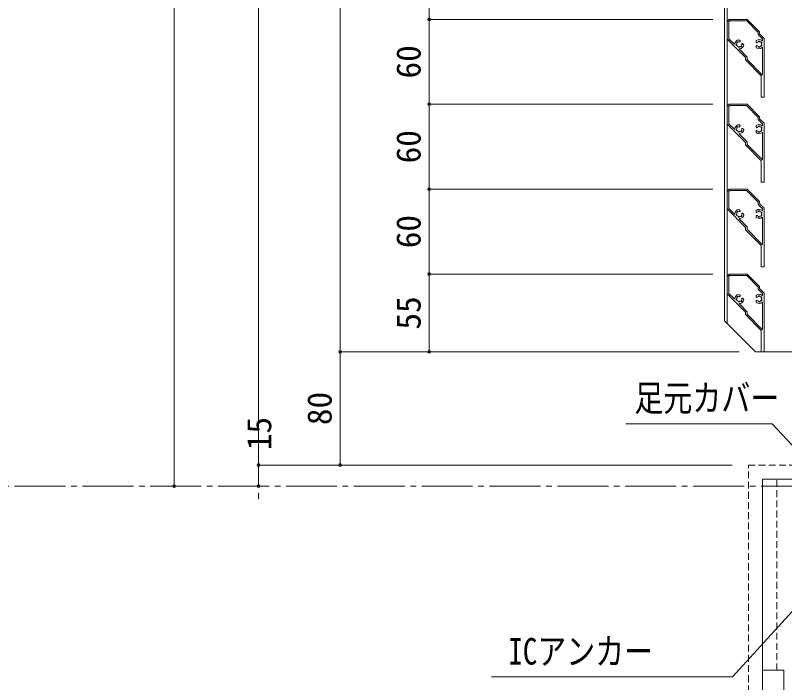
# Model space of a CAD drawing. Units: millimetres at full size. Extents: x -1603 to 1599, y -1129 to 1133.
# Drawn here: x -690 to -146, y -628 to -156 of the extents above; entities that cross this region are included whole.
import ezdxf
from ezdxf.enums import TextEntityAlignment as Align

# ---------------------------------------------------------------- set-up
doc = ezdxf.new("R2010")
doc.units = ezdxf.units.MM
doc.header["$LTSCALE"] = 4
doc.header["$PDMODE"] = 32
doc.header["$PDSIZE"] = 2
doc.linetypes.add('CHAIN2', pattern=[12, 9, -1, 1, -1])
doc.linetypes.add('DASHED1', pattern=[1.8, 1.2, -0.6])
for name, color, linetype, lineweight in [('0-0_0', 7, 'Continuous', 18), ('0-1_1手摺寸法', 3, 'Continuous', 18), ('0-3_2躯体隠れ', 6, 'DASHED1', 18), ('0-4_2躯体線', 4, 'Continuous', 9), ('0-8_4アルミ', 6, 'Continuous', 18), ('0-C_KIJUN-A', 2, 'CHAIN2', 18)]:
    doc.layers.add(name, color=color, linetype=linetype, lineweight=lineweight)
doc.styles.add('ＭＳ ゴシック', font='')
doc.styles.get('ＭＳ ゴシック').set_extended_font_data('MS Gothic')

msp = doc.modelspace()

# ---------------------------------------------------------------- linework, layer by layer
at = {"layer": '0-0_0'}
for points in [[(-130.732, -470.553), (-154.9, -444.702), (-258.328, -444.702)], [(-100.708, -533.7), (-182.899, -623.678), (-353.454, -623.678)]]:
    msp.add_lwpolyline(points, dxfattribs=at)
at = {"layer": '0-1_1手摺寸法'}
for p, q in [((-577.934, -488.879), (-577.934, 626.121)), ((-518.172, -473.879), (-518.172, 626.121)), ((-577.934, 621.521), (-577.934, -484.279)), ((-518.172, 621.521), (-518.172, -469.279)), ((-460.456, -393.879), (-460.456, 501.121)), ((-460.456, 496.521), (-460.456, -389.279)), ((-397.526, -158.879), (-397.526, -98.879)), ((-196.705, -158.879), (-397.526, -158.879)), ((-196.705, -158.879), (-397.526, -158.879)), ((-397.526, -218.879), (-397.526, -158.879)), ((-397.526, -163.479), (-397.526, -214.279)), ((-196.705, -218.879), (-397.526, -218.879)), ((-196.705, -218.879), (-397.526, -218.879)), ((-397.526, -278.879), (-397.526, -218.879)), ((-397.526, -223.479), (-397.526, -274.279)), ((-196.705, -278.879), (-397.526, -278.879)), ((-196.705, -278.879), (-397.526, -278.879)), ((-397.526, -338.879), (-397.526, -278.879)), ((-397.526, -283.479), (-397.526, -334.279)), ((-196.705, -338.879), (-397.526, -338.879)), ((-196.705, -338.879), (-397.526, -338.879)), ((-397.526, -393.879), (-397.526, -338.879)), ((-397.526, -343.479), (-397.526, -389.279)), ((-178.105, -393.879), (-460.456, -393.879)), ((-178.105, -393.879), (-460.456, -393.879)), ((-460.456, -473.879), (-460.456, -393.879)), ((-178.105, -393.879), (-397.526, -393.879)), ((-460.456, -398.479), (-460.456, -469.279)), ((-518.172, -469.279), (-518.172, -464.679)), ((-183.105, -473.879), (-518.172, -473.879)), ((-183.105, -473.879), (-518.172, -473.879)), ((-518.172, -473.879), (-518.172, -488.879)), ((-518.172, -488.879), (-518.172, -473.879)), ((-183.105, -473.879), (-460.456, -473.879)), ((-518.172, -493.479), (-518.172, -498.079))]:
    msp.add_line(p, q, dxfattribs=at)
for p in [(-397.526, -158.879), (-397.526, -218.879), (-397.526, -278.879), (-397.526, -338.879), (-460.456, -393.879), (-397.526, -393.879), (-518.172, -473.879), (-460.456, -473.879), (-577.934, -488.879), (-518.172, -488.879)]:
    msp.add_point(p, dxfattribs=at)
at = {"layer": '0-3_2躯体隠れ'}
for p, q in [((-171.605, -828.879), (-171.605, -473.879)), ((-171.605, -473.879), (-116.605, -473.879)), ((-151.605, -618.879), (-151.605, -483.879))]:
    msp.add_line(p, q, dxfattribs=at)
at = {"layer": '0-4_2躯体線'}
for p, q in [((-161.605, -813.879), (-161.605, -483.879)), ((-161.605, -483.879), (-116.605, -483.879)), ((-161.605, -618.879), (-146.605, -618.879)), ((-146.605, -638.879), (-146.605, -618.879))]:
    msp.add_line(p, q, dxfattribs=at)
at = {"layer": '0-8_4アルミ'}
for p, q in [((-188.605, -371.879), (-188.605, 501.121)), ((-186.605, -373.879), (-186.605, 501.121)), ((-186.605, -160.279), (-185.205, -158.879)), ((-186.605, -160.279), (-186.605, -172.879)), ((-185.605, -160.9), (-185.605, -172.257)), ((-185.605, -160.9), (-185.605, -172.257)), ((-185.458, -160.546), (-184.937, -160.025)), ((-184.937, -160.025), (-185.458, -160.546)), ((-185.205, -158.879), (-172.605, -158.879)), ((-184.584, -159.879), (-173.226, -159.879)), ((-173.226, -159.879), (-184.584, -159.879)), ((-172.605, -158.879), (-163.805, -167.679)), ((-164.805, -168.3), (-164.805, -169.3)), ((-164.805, -169.3), (-164.805, -168.3)), ((-173.605, -185.879), (-186.605, -172.879)), ((-181.591, -176.478), (-185.458, -172.611)), ((-185.458, -172.611), (-181.591, -176.478)), ((-178.411, -173.295), (-177.542, -174.163)), ((-166.105, -173.931), (-166.105, -175.158)), ((-164.658, -169.654), (-161.605, -172.707)), ((-161.605, -172.707), (-164.658, -169.654)), ((-161.605, -172.707), (-161.605, -173.286)), ((-161.605, -173.925), (-161.605, -172.707)), ((-160.605, -172.293), (-160.605, -213.879)), ((-181.591, -176.478), (-181.581, -176.468)), ((-177.556, -174.602), (-177.491, -174.356)), ((-176.185, -175.973), (-175.94, -175.908)), ((-174.878, -176.827), (-175.746, -175.959)), ((-175.716, -175.998), (-175.711, -175.994)), ((-166.105, -175.134), (-166.103, -175.132)), ((-166.105, -178.927), (-166.105, -177.699)), ((-165.785, -175.459), (-166.005, -175.332)), ((-165.785, -177.398), (-166.005, -177.526)), ((-161.605, -178.933), (-161.605, -197.884)), ((-178.056, -180.014), (-172.751, -185.318)), ((-173.605, -185.879), (-173.605, -187.599)), ((-173.605, -187.599), (-162.605, -198.778)), ((-172.605, -185.672), (-172.605, -186.994)), ((-172.605, -185.672), (-172.605, -186.994)), ((-172.512, -187.284), (-161.924, -198.044)), ((-162.605, -198.778), (-162.605, -213.879)), ((-162.605, -213.879), (-160.605, -213.879)), ((-160.656, -213.879), (-160.605, -213.828)), ((-186.605, -220.279), (-185.205, -218.879)), ((-186.605, -220.279), (-186.605, -232.879)), ((-185.605, -220.9), (-185.605, -232.257)), ((-185.605, -220.9), (-185.605, -232.257)), ((-185.458, -220.546), (-184.937, -220.025)), ((-184.937, -220.025), (-185.458, -220.546)), ((-185.205, -218.879), (-172.605, -218.879)), ((-184.584, -219.879), (-173.226, -219.879)), ((-173.226, -219.879), (-184.584, -219.879)), ((-172.605, -218.879), (-163.805, -227.679)), ((-164.805, -228.3), (-164.805, -229.3)), ((-164.805, -229.3), (-164.805, -228.3)), ((-173.605, -245.879), (-186.605, -232.879)), ((-181.591, -236.478), (-185.458, -232.611)), ((-185.458, -232.611), (-181.591, -236.478)), ((-178.411, -233.295), (-177.542, -234.163)), ((-166.105, -233.931), (-166.105, -235.158)), ((-164.658, -229.654), (-161.605, -232.707)), ((-161.605, -232.707), (-164.658, -229.654)), ((-161.605, -232.707), (-161.605, -233.286)), ((-161.605, -233.925), (-161.605, -232.707)), ((-160.605, -232.293), (-160.605, -273.879)), ((-181.591, -236.478), (-181.581, -236.468)), ((-177.556, -234.602), (-177.491, -234.356)), ((-176.185, -235.973), (-175.94, -235.908)), ((-174.878, -236.827), (-175.746, -235.959)), ((-175.716, -235.998), (-175.711, -235.994)), ((-166.105, -235.134), (-166.103, -235.132)), ((-166.105, -238.927), (-166.105, -237.699)), ((-165.785, -235.459), (-166.005, -235.332)), ((-165.785, -237.398), (-166.005, -237.526)), ((-161.605, -238.933), (-161.605, -257.884)), ((-178.056, -240.014), (-172.751, -245.318)), ((-173.605, -245.879), (-173.605, -247.599)), ((-173.605, -247.599), (-162.605, -258.778)), ((-172.605, -245.672), (-172.605, -246.994)), ((-172.605, -245.672), (-172.605, -246.994)), ((-172.512, -247.284), (-161.924, -258.044)), ((-162.605, -258.778), (-162.605, -273.879)), ((-162.605, -273.879), (-160.605, -273.879)), ((-160.656, -273.879), (-160.605, -273.828)), ((-186.605, -280.279), (-185.205, -278.879)), ((-186.605, -280.279), (-186.605, -292.879)), ((-185.605, -280.9), (-185.605, -292.257)), ((-185.605, -280.9), (-185.605, -292.257)), ((-185.458, -280.546), (-184.937, -280.025)), ((-184.937, -280.025), (-185.458, -280.546)), ((-185.205, -278.879), (-172.605, -278.879)), ((-184.584, -279.879), (-173.226, -279.879)), ((-173.226, -279.879), (-184.584, -279.879)), ((-172.605, -278.879), (-163.805, -287.679)), ((-164.805, -288.3), (-164.805, -289.3)), ((-164.805, -289.3), (-164.805, -288.3)), ((-173.605, -305.879), (-186.605, -292.879)), ((-181.591, -296.478), (-185.458, -292.611)), ((-185.458, -292.611), (-181.591, -296.478)), ((-178.411, -293.295), (-177.542, -294.163)), ((-164.658, -289.654), (-161.605, -292.707)), ((-161.605, -292.707), (-164.658, -289.654)), ((-161.605, -292.707), (-161.605, -293.286)), ((-161.605, -293.925), (-161.605, -292.707)), ((-160.605, -292.293), (-160.605, -333.879)), ((-181.591, -296.478), (-181.581, -296.468)), ((-177.556, -294.602), (-177.491, -294.356)), ((-176.185, -295.973), (-175.94, -295.908)), ((-174.878, -296.827), (-175.746, -295.959)), ((-175.716, -295.998), (-175.711, -295.994)), ((-166.105, -293.931), (-166.105, -295.158)), ((-166.105, -295.134), (-166.103, -295.132)), ((-166.105, -298.927), (-166.105, -297.699)), ((-165.785, -295.459), (-166.005, -295.332)), ((-165.785, -297.398), (-166.005, -297.526)), ((-161.605, -298.933), (-161.605, -317.884)), ((-178.056, -300.014), (-172.751, -305.318)), ((-173.605, -305.879), (-173.605, -307.599)), ((-173.605, -307.599), (-162.605, -318.778)), ((-172.605, -305.672), (-172.605, -306.994)), ((-172.605, -305.672), (-172.605, -306.994)), ((-172.512, -307.284), (-161.924, -318.044)), ((-162.605, -318.778), (-162.605, -333.879)), ((-162.605, -333.879), (-160.605, -333.879)), ((-160.656, -333.879), (-160.605, -333.828)), ((-186.605, -340.279), (-185.205, -338.879)), ((-186.605, -340.279), (-186.605, -352.879)), ((-185.605, -340.9), (-185.605, -352.257)), ((-185.605, -340.9), (-185.605, -352.257)), ((-185.458, -340.546), (-184.937, -340.025)), ((-184.937, -340.025), (-185.458, -340.546)), ((-185.205, -338.879), (-172.605, -338.879)), ((-184.584, -339.879), (-173.226, -339.879)), ((-173.226, -339.879), (-184.584, -339.879)), ((-172.605, -338.879), (-163.805, -347.679)), ((-173.605, -365.879), (-186.605, -352.879)), ((-181.591, -356.478), (-185.458, -352.611)), ((-185.458, -352.611), (-181.591, -356.478)), ((-178.411, -353.295), (-177.542, -354.163)), ((-164.805, -348.3), (-164.805, -349.3)), ((-164.805, -349.3), (-164.805, -348.3)), ((-164.658, -349.654), (-161.605, -352.707)), ((-161.605, -352.707), (-164.658, -349.654)), ((-161.605, -352.707), (-161.605, -353.286)), ((-161.605, -353.925), (-161.605, -352.707)), ((-160.605, -352.293), (-160.605, -393.879)), ((-181.591, -356.478), (-181.581, -356.468)), ((-177.556, -354.602), (-177.491, -354.356)), ((-176.185, -355.973), (-175.94, -355.908)), ((-174.878, -356.827), (-175.746, -355.959)), ((-175.716, -355.998), (-175.711, -355.994)), ((-166.105, -353.931), (-166.105, -355.158)), ((-166.105, -355.134), (-166.103, -355.132)), ((-166.105, -358.927), (-166.105, -357.699)), ((-165.785, -355.459), (-166.005, -355.332)), ((-165.785, -357.398), (-166.005, -357.526)), ((-161.605, -358.933), (-161.605, -377.884)), ((-178.056, -360.014), (-172.751, -365.318)), ((-173.605, -365.879), (-173.605, -367.599)), ((-173.605, -367.599), (-162.605, -378.778)), ((-172.605, -365.672), (-172.605, -366.994)), ((-172.605, -365.672), (-172.605, -366.994)), ((-172.512, -367.284), (-161.924, -378.044)), ((-188.605, -371.879), (-166.605, -393.879)), ((-162.605, -378.778), (-162.605, -393.879)), ((-123.605, -393.879), (-166.605, -393.879)), ((-162.605, -393.879), (-160.605, -393.879)), ((-160.656, -393.879), (-160.605, -393.828))]:
    msp.add_line(p, q, dxfattribs=at)
for points in [[(-172.873, -160.025), (-164.951, -167.946), (-172.873, -160.025)], [(-163.805, -167.679), (-163.805, -169.093), (-160.605, -172.293)], [(-172.873, -220.025), (-164.951, -227.946), (-172.873, -220.025)], [(-163.805, -227.679), (-163.805, -229.093), (-160.605, -232.293)], [(-172.873, -280.025), (-164.951, -287.946), (-172.873, -280.025)], [(-163.805, -287.679), (-163.805, -289.093), (-160.605, -292.293)], [(-172.873, -340.025), (-164.951, -347.946), (-172.873, -340.025)], [(-163.805, -347.679), (-163.805, -349.093), (-160.605, -352.293)]]:
    msp.add_lwpolyline(points, dxfattribs=at)
for centre, radius, start, end in [((-185.105, -160.9), 0.5, 135, 180), ((-185.105, -160.9), 0.5, 135, 180), ((-184.584, -160.379), 0.5, 90, 135), ((-184.584, -160.379), 0.5, 90, 135), ((-173.226, -160.379), 0.5, 45, 90), ((-173.226, -160.379), 0.5, 45, 90), ((-165.305, -168.3), 0.5, 0, 45), ((-165.305, -168.3), 0.5, 0, 45), ((-185.105, -172.257), 0.5, 180, 225), ((-185.105, -172.257), 0.5, 180, 225), ((-178.058, -176.475), 3.2, 96.318, 177.568), ((-164.105, -176.429), 3.2, 47.432, 128.682), ((-164.305, -169.3), 0.5, 180, 225), ((-164.305, -169.3), 0.5, 180, 225), ((-161.805, -173.925), 0.2, 227.432, 0), ((-181.456, -176.331), 0.2, 225, 357.568), ((-179.749, -176.928), 0.5, 96.787, 293.213), ((-178.058, -176.475), 1.75, 151.426, 178.574), ((-179.296, -175.238), 0.5, 36.787, 233.213), ((-178.058, -176.475), 1.75, 211.426, 238.574), ((-178.512, -178.166), 0.5, 156.787, 353.213), ((-178.058, -176.475), 1.75, 80.887, 118.574), ((-178.058, -176.475), 1.75, 271.426, 298.574), ((-178.058, -176.475), 3.2, 272.432, 353.682), ((-177.75, -174.55), 0.2, 260.887, 345), ((-177.684, -174.304), 0.2, 345, 45), ((-176.821, -177.713), 0.5, 216.787, 53.213), ((-178.058, -176.475), 1.75, 331.426, 9.113), ((-176.133, -176.166), 0.2, 105, 189.113), ((-175.888, -176.1), 0.2, 45, 105), ((-165.905, -175.158), 0.2, 180, 240), ((-165.905, -177.699), 0.2, 120, 180), ((-164.105, -176.429), 3.2, 231.318, 312.568), ((-165.685, -175.286), 0.2, 240, 324.113), ((-165.685, -177.572), 0.2, 35.887, 120), ((-164.105, -176.429), 1.75, 106.426, 144.113), ((-164.105, -176.429), 1.75, 215.887, 253.574), ((-164.105, -174.679), 0.5, 351.787, 188.213), ((-164.105, -178.179), 0.5, 171.787, 8.213), ((-164.105, -176.429), 1.75, 46.426, 73.574), ((-164.105, -176.429), 1.75, 286.426, 313.574), ((-162.589, -175.554), 0.5, 291.787, 128.213), ((-162.589, -177.304), 0.5, 231.787, 68.213), ((-164.105, -176.429), 1.75, 346.426, 13.574), ((-161.805, -178.933), 0.2, 0, 132.568), ((-177.914, -179.872), 0.2, 92.432, 225), ((-173.105, -185.672), 0.5, 0, 45), ((-173.105, -185.672), 0.5, 0, 45), ((-172.105, -186.994), 0.5, 180, 215.538), ((-161.805, -197.884), 0.2, 215.538, 0), ((-185.105, -220.9), 0.5, 135, 180), ((-185.105, -220.9), 0.5, 135, 180), ((-184.584, -220.379), 0.5, 90, 135), ((-184.584, -220.379), 0.5, 90, 135), ((-173.226, -220.379), 0.5, 45, 90), ((-173.226, -220.379), 0.5, 45, 90), ((-165.305, -228.3), 0.5, 0, 45), ((-165.305, -228.3), 0.5, 0, 45), ((-185.105, -232.257), 0.5, 180, 225), ((-185.105, -232.257), 0.5, 180, 225), ((-178.058, -236.475), 3.2, 96.318, 177.568), ((-164.105, -236.429), 3.2, 47.432, 128.682), ((-164.305, -229.3), 0.5, 180, 225), ((-164.305, -229.3), 0.5, 180, 225), ((-161.805, -233.925), 0.2, 227.432, 0), ((-181.456, -236.331), 0.2, 225, 357.568), ((-179.749, -236.928), 0.5, 96.787, 293.213), ((-178.058, -236.475), 1.75, 151.426, 178.574), ((-179.296, -235.238), 0.5, 36.787, 233.213), ((-178.058, -236.475), 1.75, 211.426, 238.574), ((-178.512, -238.166), 0.5, 156.787, 353.213), ((-178.058, -236.475), 1.75, 80.887, 118.574), ((-178.058, -236.475), 1.75, 271.426, 298.574), ((-178.058, -236.475), 3.2, 272.432, 353.682), ((-177.75, -234.55), 0.2, 260.887, 345), ((-177.684, -234.304), 0.2, 345, 45), ((-176.821, -237.713), 0.5, 216.787, 53.213), ((-178.058, -236.475), 1.75, 331.426, 9.113), ((-176.133, -236.166), 0.2, 105, 189.113), ((-175.888, -236.1), 0.2, 45, 105), ((-165.905, -235.158), 0.2, 180, 240), ((-165.905, -237.699), 0.2, 120, 180), ((-164.105, -236.429), 3.2, 231.318, 312.568), ((-165.685, -235.286), 0.2, 240, 324.113), ((-165.685, -237.572), 0.2, 35.887, 120), ((-164.105, -236.429), 1.75, 106.426, 144.113), ((-164.105, -236.429), 1.75, 215.887, 253.574), ((-164.105, -234.679), 0.5, 351.787, 188.213), ((-164.105, -238.179), 0.5, 171.787, 8.213), ((-164.105, -236.429), 1.75, 46.426, 73.574), ((-164.105, -236.429), 1.75, 286.426, 313.574), ((-162.589, -235.554), 0.5, 291.787, 128.213), ((-162.589, -237.304), 0.5, 231.787, 68.213), ((-164.105, -236.429), 1.75, 346.426, 13.574), ((-161.805, -238.933), 0.2, 0, 132.568), ((-177.914, -239.872), 0.2, 92.432, 225), ((-173.105, -245.672), 0.5, 0, 45), ((-173.105, -245.672), 0.5, 0, 45), ((-172.105, -246.994), 0.5, 180, 215.538), ((-161.805, -257.884), 0.2, 215.538, 0), ((-185.105, -280.9), 0.5, 135, 180), ((-185.105, -280.9), 0.5, 135, 180), ((-184.584, -280.379), 0.5, 90, 135), ((-184.584, -280.379), 0.5, 90, 135), ((-173.226, -280.379), 0.5, 45, 90), ((-173.226, -280.379), 0.5, 45, 90), ((-165.305, -288.3), 0.5, 0, 45), ((-165.305, -288.3), 0.5, 0, 45), ((-185.105, -292.257), 0.5, 180, 225), ((-185.105, -292.257), 0.5, 180, 225), ((-178.058, -296.475), 3.2, 96.318, 177.568), ((-164.105, -296.429), 3.2, 47.432, 128.682), ((-164.305, -289.3), 0.5, 180, 225), ((-164.305, -289.3), 0.5, 180, 225), ((-181.456, -296.331), 0.2, 225, 357.568), ((-179.749, -296.928), 0.5, 96.787, 293.213), ((-178.058, -296.475), 1.75, 151.426, 178.574), ((-179.296, -295.238), 0.5, 36.787, 233.213), ((-178.058, -296.475), 1.75, 211.426, 238.574), ((-178.512, -298.166), 0.5, 156.787, 353.213), ((-178.058, -296.475), 1.75, 80.887, 118.574), ((-178.058, -296.475), 1.75, 271.426, 298.574), ((-178.058, -296.475), 3.2, 272.432, 353.682), ((-177.75, -294.55), 0.2, 260.887, 345), ((-177.684, -294.304), 0.2, 345, 45), ((-176.821, -297.713), 0.5, 216.787, 53.213), ((-178.058, -296.475), 1.75, 331.426, 9.113), ((-176.133, -296.166), 0.2, 105, 189.113), ((-175.888, -296.1), 0.2, 45, 105), ((-165.905, -295.158), 0.2, 180, 240), ((-165.905, -297.699), 0.2, 120, 180), ((-164.105, -296.429), 3.2, 231.318, 312.568), ((-165.685, -295.286), 0.2, 240, 324.113), ((-165.685, -297.572), 0.2, 35.887, 120), ((-164.105, -296.429), 1.75, 106.426, 144.113), ((-164.105, -296.429), 1.75, 215.887, 253.574), ((-164.105, -294.679), 0.5, 351.787, 188.213), ((-164.105, -298.179), 0.5, 171.787, 8.213), ((-164.105, -296.429), 1.75, 46.426, 73.574), ((-164.105, -296.429), 1.75, 286.426, 313.574), ((-162.589, -295.554), 0.5, 291.787, 128.213), ((-162.589, -297.304), 0.5, 231.787, 68.213), ((-164.105, -296.429), 1.75, 346.426, 13.574), ((-161.805, -293.925), 0.2, 227.432, 0), ((-161.805, -298.933), 0.2, 0, 132.568), ((-177.914, -299.872), 0.2, 92.432, 225), ((-173.105, -305.672), 0.5, 0, 45), ((-173.105, -305.672), 0.5, 0, 45), ((-172.105, -306.994), 0.5, 180, 215.538), ((-161.805, -317.884), 0.2, 215.538, 0), ((-185.105, -340.9), 0.5, 135, 180), ((-185.105, -340.9), 0.5, 135, 180), ((-184.584, -340.379), 0.5, 90, 135), ((-184.584, -340.379), 0.5, 90, 135), ((-173.226, -340.379), 0.5, 45, 90), ((-173.226, -340.379), 0.5, 45, 90), ((-165.305, -348.3), 0.5, 0, 45), ((-165.305, -348.3), 0.5, 0, 45), ((-185.105, -352.257), 0.5, 180, 225), ((-185.105, -352.257), 0.5, 180, 225), ((-178.058, -356.475), 3.2, 96.318, 177.568), ((-164.105, -356.429), 3.2, 47.432, 128.682), ((-164.305, -349.3), 0.5, 180, 225), ((-164.305, -349.3), 0.5, 180, 225), ((-181.456, -356.331), 0.2, 225, 357.568), ((-179.749, -356.928), 0.5, 96.787, 293.213), ((-178.058, -356.475), 1.75, 151.426, 178.574), ((-179.296, -355.238), 0.5, 36.787, 233.213), ((-178.058, -356.475), 1.75, 211.426, 238.574), ((-178.512, -358.166), 0.5, 156.787, 353.213), ((-178.058, -356.475), 1.75, 80.887, 118.574), ((-178.058, -356.475), 1.75, 271.426, 298.574), ((-178.058, -356.475), 3.2, 272.432, 353.682), ((-177.75, -354.55), 0.2, 260.887, 345), ((-177.684, -354.304), 0.2, 345, 45), ((-176.821, -357.713), 0.5, 216.787, 53.213), ((-178.058, -356.475), 1.75, 331.426, 9.113), ((-176.133, -356.166), 0.2, 105, 189.113), ((-175.888, -356.1), 0.2, 45, 105), ((-165.905, -355.158), 0.2, 180, 240), ((-165.905, -357.699), 0.2, 120, 180), ((-164.105, -356.429), 3.2, 231.318, 312.568), ((-165.685, -355.286), 0.2, 240, 324.113), ((-165.685, -357.572), 0.2, 35.887, 120), ((-164.105, -356.429), 1.75, 106.426, 144.113), ((-164.105, -356.429), 1.75, 215.887, 253.574), ((-164.105, -354.679), 0.5, 351.787, 188.213), ((-164.105, -358.179), 0.5, 171.787, 8.213), ((-164.105, -356.429), 1.75, 46.426, 73.574), ((-164.105, -356.429), 1.75, 286.426, 313.574), ((-162.589, -355.554), 0.5, 291.787, 128.213), ((-162.589, -357.304), 0.5, 231.787, 68.213), ((-164.105, -356.429), 1.75, 346.426, 13.574), ((-161.805, -353.925), 0.2, 227.432, 0), ((-161.805, -358.933), 0.2, 0, 132.568), ((-177.914, -359.872), 0.2, 92.432, 225), ((-173.105, -365.672), 0.5, 0, 45), ((-173.105, -365.672), 0.5, 0, 45), ((-172.105, -366.994), 0.5, 180, 215.538), ((-161.805, -377.884), 0.2, 215.538, 0)]:
    msp.add_arc(centre, radius, start, end, dxfattribs=at)
at = {"layer": '0-C_KIJUN-A'}
msp.add_line((-1362.742, -488.879), (264.111, -488.879), dxfattribs=at)

# ---------------------------------------------------------------- texts
at = {"layer": '0-0_0', "style": 'ＭＳ ゴシック', "width": 0.8}
for s, p in [('足元カバー', (-252.289, -441.56)), ('ICアンカー ', (-341.435, -620.535))]:
    msp.add_text(s, height=18.77, dxfattribs=at).set_placement(p, align=Align.BOTTOM_LEFT)
at = {"layer": '0-1_1手摺寸法', "style": 'ＭＳ ゴシック'}
for s, p in [('60', (-398.345, -200.655)), ('60', (-398.345, -260.655)), ('60', (-398.345, -320.655)), ('55', (-398.345, -378.155)), ('80', (-461.275, -445.655)), ('15', (-504.041, -463.39))]:
    msp.add_text(s, height=17.27, rotation=90, dxfattribs=at).set_placement(p, align=Align.BOTTOM_LEFT)

doc.saveas('drawing.dxf')
